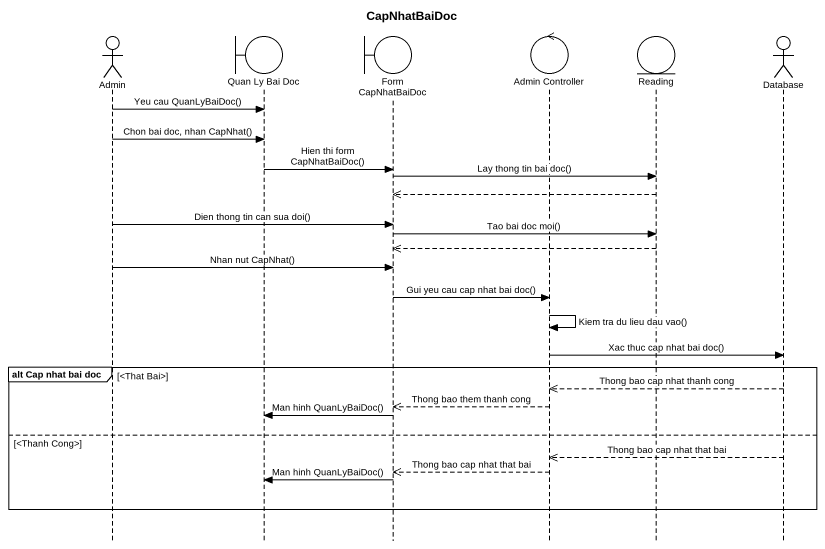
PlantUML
@startuml
title CapNhatBaiDoc
hide footbox
actor Admin
boundary "Quan Ly Bai Doc" as Quan_Ly_Bai_Doc
boundary "Form CapNhatBaiDoc" as Form_CapNhatBaiDoc
control "Admin Controller" as Admin_Controller
entity Reading
actor "Database" as Database_

Admin -> Quan_Ly_Bai_Doc : Yeu cau QuanLyBaiDoc()
Admin -> Quan_Ly_Bai_Doc : Chon bai doc, nhan CapNhat()
Quan_Ly_Bai_Doc -> Form_CapNhatBaiDoc : Hien thi form CapNhatBaiDoc()
Form_CapNhatBaiDoc -> Reading : Lay thong tin bai doc()
Reading -->> Form_CapNhatBaiDoc
Admin -> Form_CapNhatBaiDoc : Dien thong tin can sua doi()
Form_CapNhatBaiDoc -> Reading : Tao bai doc moi()
Reading -->> Form_CapNhatBaiDoc
Admin -> Form_CapNhatBaiDoc : Nhan nut CapNhat()
Form_CapNhatBaiDoc -> Admin_Controller : Gui yeu cau cap nhat bai doc()
Admin_Controller -> Admin_Controller : Kiem tra du lieu dau vao()
Admin_Controller -> Database_ : Xac thuc cap nhat bai doc()
group alt Cap nhat bai doc [<That Bai>]
  Database_ -->> Admin_Controller : Thong bao cap nhat thanh cong
  Admin_Controller -->> Form_CapNhatBaiDoc : Thong bao them thanh cong
  Form_CapNhatBaiDoc -> Quan_Ly_Bai_Doc : Man hinh QuanLyBaiDoc()
else <Thanh Cong>
  Database_ -->> Admin_Controller : Thong bao cap nhat that bai
  Admin_Controller -->> Form_CapNhatBaiDoc : Thong bao cap nhat that bai
  Form_CapNhatBaiDoc -> Quan_Ly_Bai_Doc : Man hinh QuanLyBaiDoc()
end
@enduml
